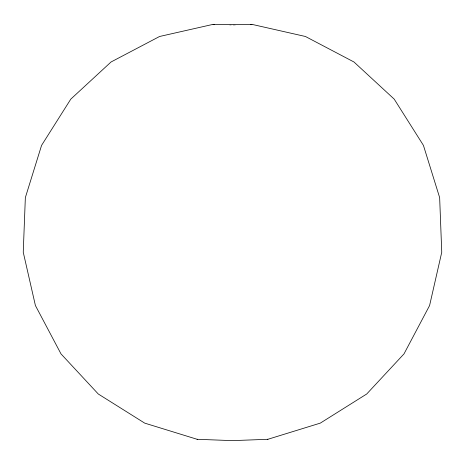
<?xml version="1.0" encoding="UTF-8"?>
<svg xmlns="http://www.w3.org/2000/svg" width="465" height="465" viewBox="0 0 465 465"><rect width="100%" height="100%" fill="white"/><g stroke="black" fill="none" stroke-linecap="round" stroke-linejoin="round"><path stroke-width="0.35" stroke-dasharray="2.33 1.74" d="M235.377 25L229.623 25"/><path stroke-width="0.7" d="M267.887 439.286L320.292 423.127L366.722 394L403.998 353.894L429.59 305.54L441.75 252.239L439.652 197.613L423.435 145.388L394.204 99.126L353.958 61.985L305.429 36.485L251.937 24.366L213.063 24.366L159.571 36.485L111.042 61.985L70.796 99.126L41.565 145.388L25.348 197.613L23.25 252.239L35.41 305.54L61.002 353.894L98.278 394L144.708 423.127L197.114 439.286L232.5 440.634L267.887 439.286L267.532 439.286M250.315 24.418L251.937 24.366M197.114 439.286L197.468 439.286M213.063 24.366L214.685 24.418"/></g></svg>
